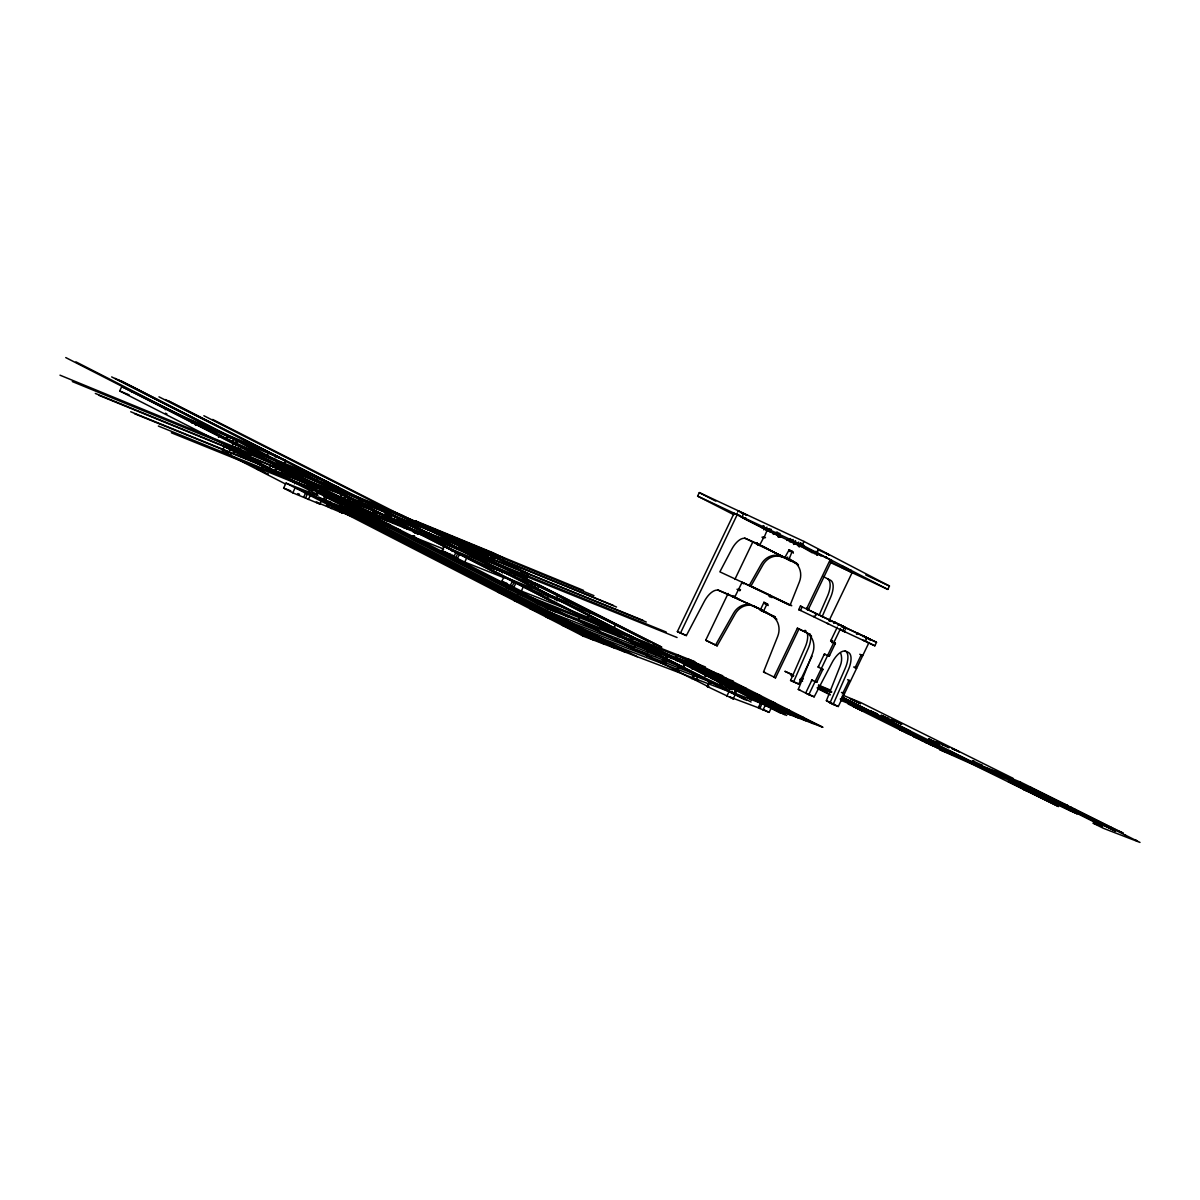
<?xml version="1.0" encoding="UTF-8"?>
<svg xmlns="http://www.w3.org/2000/svg" width="1200" height="1200" viewBox="0 0 1200 1200"><rect width="100%" height="100%" fill="white"/><g stroke="black" fill="none" stroke-linecap="round" stroke-linejoin="round"><path stroke-width="1.5" d="M766.185 529.605L742.365 517.74L742.515 516.615M765.96 527.52L764.88 529.2L745.47 519.18L745.8 517.89M762.885 526.095L761.685 527.445M770.385 531.93L767.655 530.76L768.33 528.915M770.715 532.185L771.39 530.34M736.59 598.14L740.145 600.12M787.83 538.995L786.96 540.51M790.86 540.405L790.275 541.785M803.79 545.28L803.34 546.225L800.235 544.77L800.22 545.955M811.935 552.6L802.995 547.485L803.34 546.225M817.14 681.45L816.24 682.125M822.45 670.275L822.48 669.105M829.635 655.32L828.72 656.1M842.775 566.04L842.625 567.87M835.02 644.175L834.975 643.08M844.65 568.77L845.805 567.45M848.52 681.375L849.39 680.595M860.745 655.905L861.615 655.14M802.095 544.215C801.12 547.83 801.315 545.895 798.315 544.695M832.215 641.835L831.84 642.63M819.24 555.03L819.615 554.04M758.61 544.245L797.91 564.405M865.05 640.245L864.21 640.77M792.105 541.89C789.06 540.3 788.16 541.455 790.125 538.53M800.64 543.06L799.785 545.625L818.025 554.025M810.9 551.37L811.245 550.215M812.445 552.18L812.805 551.01M813.69 616.185L814.575 617.205L816.045 613.575M763.665 610.935L770.835 615.27A17.265 15.315 -66.5 0 1 777.69 636.405L763.53 671.955L775.545 677.82L798.99 628.935L807.135 632.895A17.385 15.54 -66.6 0 1 811.575 636.315M765.3 611.67L772.47 616.005A17.25 15.3 -66.5 0 1 776.85 619.365M791.355 550.965L792.21 551.37L788.685 560.055M788.82 558.465L794.055 561.825A17.235 15.27 -63.9 0 1 798.45 565.125M789.99 559.905L790.26 560.835M869.025 642.48L838.29 706.5L833.13 704.43L848.34 669.84A17.295 7.53 -63.9 0 0 848.385 652.47L845.865 651.33A17.325 7.56 -63.9 0 0 831.99 662.73L814.185 696.825L808.83 694.665L798.285 689.385L812.535 653.535A17.415 15.555 -66.6 0 0 805.53 632.175L797.37 628.2L773.895 677.145L775.545 677.82M831.825 703.41L826.38 700.695L840.315 665.64A17.025 15.315 -66.7 0 0 840.765 653.37M733.68 596.265L740.535 600.18M761.67 545.7L789.675 560.565L790.125 559.62M812.04 656.19L798.675 684.03L790.575 680.46L805.155 647.145A16.635 7.515 -63.9 0 0 807.48 634.14M819.12 615.24L827.565 595.95A16.665 7.53 -64.5 0 0 827.505 578.805M793.545 681.945L808.155 648.615A16.65 7.5 -63.9 0 0 809.925 633.825M822.135 616.695L830.58 597.39A16.68 7.515 -64.5 0 0 830.535 580.245L822.9 576.405M833.13 704.43L830.01 702.87L845.205 668.31A17.28 7.545 -63.9 0 0 845.235 650.94M238.89 451.665L241.02 447.21L250.77 451.245L248.655 455.67L236.385 450.39C242.49 445.83 234.345 441.99 234.63 449.565L119.685 390.96L121.755 386.625L166.08 408.135A21.645 0.825 25.2 0 0 192.735 420.525L268.83 452.175L267.84 454.245M131.355 391.935L131.865 390.855M165.3 409.77L166.08 408.135M191.58 422.955L192.735 420.525M195.495 425.37L196.41 423.45L234.09 439.08M218.505 437.34L219.555 435.15L196.41 423.45M227.16 437.445L227.925 435.84L229.2 436.38L228.69 437.445M227.415 437.325L228.045 435.99M285.405 483.96L222.12 451.365L224.385 446.64L309.645 490.425A24.27 1.065 25.2 0 1 313.98 494.055L312.945 496.185M230.25 438.495L230.88 437.16M226.14 452.67L225.765 451.74M227.445 448.215L227.73 447.63C231.78 450.705 231.72 447.885 229.515 450.75M232.395 442.245L234.075 439.065M226.8 453.015L228.51 453.975L228.39 453.105M231.165 448.155L233.295 443.685L236.76 445.11M235.14 443.325L236.67 440.115L285.945 460.635L284.46 463.755M235.95 444.675L237.855 440.67M233.82 452.22L234.66 450.465L268.185 467.73M245.43 449.505L246.345 447.585L318.015 477.21L317.01 479.31M247.74 450.645L248.145 449.805L280.725 463.26M248.655 455.67L246.3 454.11M248.025 450.525L248.115 449.895M271.395 468.96L249.75 457.86L251.895 453.375L402.135 515.19L516.225 573.12L514.875 575.94M260.985 470.61L260.79 469.68M262.2 466.71C261.915 464.595 267.615 467.19 265.905 468.615M262.23 467.19L262.935 465.705M263.43 471.87L262.47 471.015M264.18 467.445L264.6 466.56M267.195 469.8L268.065 467.61M274.515 456.69L275.145 455.385M268.41 469.815L270.465 465.495L309.015 485.235A23.37 0.99 25.2 0 1 313.17 488.67L312.33 490.425M276.03 457.71L276.78 456.15L278.715 456.96L278.355 457.74M271.17 471.105L271.935 469.65L295.545 481.71L313.17 488.67M272.97 467.505L273.51 466.365L277.065 468.18L275.46 469.59M272.205 472.32L273.195 470.235M277.23 463.02L278.01 461.4L279.27 461.925L278.88 462.735M277.395 463.185L278.085 461.52M275.43 469.125L276.12 467.7M279.3 466.245L280.965 462.705L279.36 461.94M281.4 466.23L282.435 464.055L280.83 463.275M283.875 467.49L284.91 465.315L287.505 466.32L286.59 468.615M282.105 472.26L283.05 470.265L295.005 476.385L294.18 478.095M289.14 469.905L290.295 467.475L294.21 469.155L293.295 471.045M290.595 469.935L291.57 467.73L327.525 482.655M290.97 469.515L291.585 467.82M308.355 499.485L310.725 494.52L322.215 499.14L319.86 504.075L292.77 492.81L283.635 488.1L286.02 483.12L313.98 494.055M292.185 476.94L292.875 475.515L295.005 476.385M292.23 477.405L293.055 475.695L316.11 487.185L315.03 489.555M294.54 483.795L295.545 481.71M297.435 478.185C296.73 475.56 300.69 476.52 298.83 478.08M292.77 492.81L295.155 487.815L306.15 492.225L307.845 493.035L305.52 498.015M300.99 480C300.765 477.165 305.34 479.085 302.115 480.465M305.925 481.65C305.235 478.44 309.555 480.39 307.035 482.1M307.38 485.415C306.075 482.04 312.045 485.25 311.295 486.705M307.71 485.34L308.535 483.615M309.48 483.465C309.195 480.555 313.83 482.55 310.59 483.915M307.755 487.845L309.015 485.235M303.63 497.13L306.09 492.195M309.075 486.735L310.29 484.455M308.625 492.54L309.645 490.425M311.37 487.62L312.465 485.325M315.03 489.135L315.99 487.125M316.14 494.115L316.995 492.33L316.14 494.55M318.675 491.43L319.77 489.12L320.91 489.645L324.6 491.535L323.49 493.83M323.745 482.085L324.495 480.51L328.065 482.07L326.295 485.31M319.815 492.3L321.045 489.72M324.765 484.275L326.1 481.275M318.585 498.705L319.17 497.475L330.675 502.2L328.395 507.15L342.435 513.06L344.76 508.2L333.555 503.7L331.215 508.59M321.525 492.69L322.485 490.665L324.6 491.535M319.86 504.075L317.175 502.305M318.945 498.615L319.17 497.475M321.855 492.6L322.68 490.86L340.785 500.07L339.87 502.095M329.235 485.505L330 483.915L338.835 487.545L337.815 489.66M323.73 498.69L324.72 496.59L372.795 516.015M324.075 498.6C326.88 497.61 322.815 495.555 324.765 496.71M325.77 499.875L326.91 497.475L317.445 492.615M319.245 503.37L326.49 506.265L328.92 501.375M338.205 500.97L339.03 499.23M340.605 495.795C340.215 492.795 344.19 494.625 341.67 496.23M339.075 507.045L340.215 504.645L324.945 496.8M344.115 497.595C343.965 494.76 348.3 496.695 345.18 498.03M341.7 503.535L342.945 500.925L355.26 507.225L354.855 508.11M341.385 507.015L342.105 505.515L389.91 524.76M342.435 513.06L338.775 511.2L339.825 510.495M341.43 507.15L400.41 530.145M339.63 511.62L340.065 510.705M341.37 507.975L341.685 506.625M347.325 498.9L348.105 497.25M343.41 508.2L344.28 506.385L637.26 656.715M348.675 499.095C348.285 496.095 352.245 497.925 349.74 499.53M350.055 500.01L350.85 498.36M352.185 500.88C351.975 498.15 356.4 499.95 353.235 501.315M354.165 502.395L354.825 500.685L359.175 502.59M352.35 508.125L352.515 506.1L357.75 508.815L355.53 513.48L353.025 512.475M352.575 508.335L353.4 506.58M355.53 503.085L356.325 501.435M356.895 503.505L357.675 501.855L359.19 502.575M358.485 499.8C357.975 496.89 362.385 499.035 359.805 500.46M358.26 504.195L359.055 502.545M340.68 511.92L352.635 516.69L354.945 511.86M361.11 500.865C360.6 497.895 365.355 500.145 362.43 501.54M368.505 504.9C367.95 501.915 372.42 504.18 369.825 505.575M371.115 505.965C370.635 502.965 375.39 505.305 372.45 506.64M372.645 511.83L373.44 510.165L376.395 511.38L377.7 512.01L376.74 513.645M516.225 573.12L371.85 514.74L369.645 519.375L443.64 549.06M374.025 512.535L374.82 510.87L373.44 510.21M375.36 512.94L376.155 511.275M379.515 515.055L380.31 513.39M383.085 516.87L383.88 515.205M383.145 517.2C382.455 513.915 390.63 517.11 387.24 519M384.915 513.87C384.51 510.945 388.365 512.715 385.935 514.29M384.54 517.905L385.56 515.46L390.48 517.95M386.97 514.305L387.735 512.7L390.57 513.87L391.785 514.47L390.915 516.045M385.815 517.605L386.595 515.955M385.86 518.295L386.655 516.63L388.17 517.35M388.305 514.995L389.085 513.39L387.735 512.7M388.365 515.64L389.145 514.02L390.435 514.62M389.385 516.045L390.33 513.765M388.32 519L389.115 517.35L390.45 517.95M389.37 519.42L390.165 517.77M390.99 516.36L391.755 514.755M394.44 518.115L395.22 516.51M397.14 519.48L397.905 517.875L401.955 519.66M398.49 520.17L399.255 518.565M399.72 520.545L400.5 518.94L401.985 519.66M401.07 521.22L401.835 519.615M402.525 527.085C401.955 524.01 406.65 526.32 403.92 527.805M405.21 528.18L406.005 526.5L407.55 527.25M406.605 528.9L407.49 527.25M414.63 522.645L415.485 520.86L493.125 552.795L503.895 558.24L502.605 560.925M417.105 523.83L417.84 522.285L428.955 527.925L428.1 529.725M413.31 532.26C412.95 529.485 417.285 531.99 414.6 533.265M415.29 528.735L416.07 527.115L418.875 528.27L420.135 528.885L419.22 530.475M418.635 524.355L419.37 522.825L415.485 520.86M418.875 524.55L420.24 523.29L419.37 522.825M416.655 529.425L417.42 527.82L416.025 527.145M414.66 536.13L413.37 535.815M415.995 533.34C415.65 530.535 420.285 533.07 417.27 534.345M417.87 529.785L418.635 528.165M420.465 531.675C420.135 528.78 423.87 530.49 421.47 532.095M423.465 532.905L424.23 531.285M423.975 533.475L424.755 531.855L421.215 529.98M424.98 533.88L426.075 532.425L424.755 531.855M426.03 533.94L426.795 532.32M429.99 530.19L430.725 528.66L432.27 529.365M428.01 534.75L428.835 533.085L433.605 535.5M429.015 535.155L429.78 533.535M431.565 530.94L432.315 529.395L448.14 537.42L446.775 538.725M431.52 536.535L432.3 534.915L433.575 535.515M432.51 536.94L433.29 535.32M444.885 538.26L445.755 536.46L447.51 537.18M446.505 538.515L447.24 536.97M504.315 577.86L464.73 562.095L441.93 550.725L444.09 546.21L490.32 565.245M448.29 539.67L449.04 538.125L445.755 536.46M449.43 540.195L450.165 538.65L449.1 538.155M452.22 540.66L453.435 538.125L466.935 543.51L487.95 554.115L486.615 556.89M452.805 541.92L453.54 540.36L475.86 551.49L474.495 552.81M453 542.055L453.735 540.51M456.06 542.91L456.795 541.365L458.34 542.07M452.085 551.445L452.88 549.765M456.285 543.735L457.035 542.175M457.635 543.645L458.475 541.635A20.115 0.75 25.4 0 1 453.435 538.125M458.04 544.44L458.835 542.895M454.875 552.525L455.55 551.115M459.165 544.41L459.9 542.865L458.385 542.1M459.435 544.62L460.785 543.315L459.975 542.91M453.84 556.83L456.015 552.3L459.63 553.845M459.51 545.445L460.38 543.645M458.925 547.29C458.4 544.38 462.195 546.06 459.87 547.68M456.615 553.335L457.26 551.94M455.82 557.595L457.92 553.065M457.5 558.405L459.675 553.875M462.39 549.06C462.135 546.375 466.41 548.19 463.335 549.45M465.495 546.525L466.935 543.51M466.125 550.215C465.795 547.395 469.41 549.06 467.07 550.605M464.73 562.095L466.905 557.565L532.05 583.74A21.54 0.87 25.5 0 1 557.565 595.56L582.345 608.025L581.43 609.93M469.575 551.985L470.34 550.395L471.585 550.98M470.52 552.36L471.6 550.965M472.755 552.105L473.505 550.545L475.23 551.25M474.21 552.6L475.02 551.07M483.345 552.705L484.425 550.47L503.895 558.24M483.81 558.69L484.935 556.35L473.505 550.545M485.64 556.125L486.855 553.59M489.045 555.27L489.645 554.025L481.98 549.735L484.425 550.47M485.91 565.035L486.705 563.385L490.335 564.93L489.285 567.12M489.075 559.545L489.81 557.985L492.6 559.455L491.355 562.05M489.36 559.755L490.11 558.195M489.945 558.57L491.28 555.795L522.24 571.53L520.29 575.595L511.74 571.26M490.155 558.72L491.475 555.945M492.66 553.77L493.125 552.795M490.65 558.525L491.985 555.765L496.83 557.865M488.355 566.025L489.15 564.375M488.55 566.385L489.345 564.735L486.705 563.385M488.865 566.61L489.645 564.96M493.035 557.49L493.53 556.485M494.415 558.495L495.09 557.265M494.7 558.705C494.61 555.915 499.155 559.23 496.89 557.97M493.29 562.185L494.415 559.86L458.475 541.635M491.445 568.23L492.615 565.77L527.715 580.275L526.8 579.825L526.035 581.43M491.79 568.125L492.54 565.77M493.74 569.475L495.045 566.745M496.485 570.54L497.67 568.08M498.57 570.51L499.32 568.875M499.56 571.665L500.355 570.015L502.02 570.825M501.51 571.905L502.035 570.81C505.275 572.715 502.56 569.73 502.185 572.4M500.43 575.4L501.18 575.385M502.365 572.91L503.235 571.29M618.24 631.53L613.455 629.115A21.765 0.93 25.6 0 0 587.835 617.265L521.325 591.06L501.81 581.37L504 576.78L548.49 594.54L549.225 594.9L548.16 597.12M510.255 585.69L512.46 581.1M512.13 586.425L514.335 581.85L516.075 582.645M513.9 587.25L516.09 582.66M524.16 572.88L524.31 572.025L527.28 573.57L525.33 577.635L522.51 576.21L522.945 575.415M522.885 576.39L523.365 575.37M524.46 573.09L524.82 572.34M523.44 580.11L524.205 578.505L532.155 581.7L531.135 583.845M522.585 576.165L526.98 577.95L528.915 573.9L489.645 554.025M521.325 591.06L523.53 586.455L589.95 612.87A21.765 0.885 25.6 0 1 615.555 624.735L661.605 647.085L659.505 651.48M526.23 581.94L527.13 580.05M532.05 583.74L529.98 588.09A21.54 0.915 25.5 0 1 530.955 588.48M533.85 584.895L534.75 583.02M535.23 586.185L536.385 583.785L539.145 584.895L661.605 647.085M537.99 587.295L539.145 584.895M547.23 596.01L548.025 594.345M550.62 597.36L551.415 595.695L582.345 608.025M550.875 597.54L551.34 595.71M554.985 599.91L555.78 598.23L559.2 599.73M556.26 598.275L557.565 595.56M556.68 600.705L557.445 599.04M557.55 600.6L558.21 599.205L559.23 599.715M558.045 600.585L558.645 599.505M582.54 617.955L582.96 617.07L580.17 615.975L577.935 620.655L633.585 649.14L646.335 654.03M581.145 620.865L580.725 621.75L600.15 631.395L596.64 629.58M583.515 622.14L586.32 624.3M585.045 618.93L585.465 618.06L630.99 635.94L685.425 663.645L683.355 667.935L685.05 664.695L746.22 688.395M587.835 617.265L589.95 612.87M597.255 630.195L597.675 629.325M599.355 625.8L602.385 626.7L601.14 628.23M599.895 627.06L600.84 626.085M600.6 626.985L601.02 626.1M613.455 629.115L615.555 624.735M616.155 639.87L615.75 638.925M617.445 635.4L617.415 634.59M617.97 636.645C617.295 634.38 621.255 635.31 619.77 636.645M618.66 636.57L618.855 635.16M733.86 514.755L697.62 496.125L699.315 492.585L803.985 541.44L889.44 586.035L887.82 589.41L830.415 562.5M630.045 637.92L630.99 635.94M630.6 638.43C629.955 635.265 633.78 636.915 631.515 638.79M632.04 639C631.86 636.075 635.34 637.605 632.955 639.36M630.81 642.645L631.365 641.475M632.385 643.755C632.145 641.85 635.76 643.23 633.48 643.83M631.785 647.385L630.84 647.385M634.2 643.965C634.215 641.37 637.245 643.755 634.86 644.925M633.585 649.14L635.865 644.4L685.425 663.645M638.085 646.32C637.71 644.04 641.715 645.465 639.315 646.095M641.415 643.95C641.385 641.055 645.585 643.02 642.33 644.31M642.855 644.505C642.9 641.775 646.95 643.44 643.755 644.865M678.735 665.94L676.44 670.725L678.795 671.64L646.38 655.335L648.645 650.58M652.545 647.445L654.12 644.13M655.74 655.785L656.73 653.715L698.64 674.865A23.295 1.02 25.7 0 0 725.97 687.495L729.72 688.92L728.865 690.69M659.28 653.055C658.845 649.965 662.55 651.585 660.195 653.415M660.705 653.61C660.03 650.505 664.065 652.095 661.62 653.955M661.41 663.03L663.69 658.26M792.45 561.015A17.25 15.285 -63.9 0 1 799.365 581.955L790.035 605.37L742.125 582.225L734.535 597.525L718.845 590.49A17.325 8.355 -63.8 0 0 704.25 601.53L686.355 635.58L677.37 631.62L734.1 513.225L745.38 518.895M666.12 657.045C665.73 654.33 669.3 655.35 667.17 657.105M663.225 663.69L665.445 658.935L667.215 659.76M737.205 513.165L736.56 514.5L737.505 514.98M737.835 511.83L738.27 510.945L747.075 515.355M664.965 664.53L667.245 659.775M680.43 633.165L737.205 514.68L739.89 515.505M670.515 658.2L671.085 656.925M671.415 658.56L671.835 657.69L677.775 660.075L676.95 660.705M741.165 512.85L742.095 512.775M742.17 517.395L743.265 513.54L746.49 515.04M675.375 659.295L676.875 654.57L686.76 659.595A21.9 0.9 25.6 0 1 694.74 664.71L692.85 668.88M674.88 659.325L675.69 657.63L694.74 664.71M675.915 660.645L676.53 659.535M677.715 671.055L678.135 670.155M679.86 666.585L681.105 666.84M678.27 671.415L678.615 670.485M679.905 667.8L681.12 666.885M683.355 665.415L684.855 662.28L675.69 657.63M685.71 661.8L686.76 659.595M688.155 660.63L688.815 659.265L699.345 664.605L698.43 666.525M691.29 667.8L692.52 665.265L693.285 665.58L790.14 714.825M752.595 605.595A16.695 14.745 -66.4 0 0 735.195 613.92L717.15 645.825L705.705 640.245L728.13 593.445M734.865 579.405L752.82 541.95M692.04 669.105L692.715 667.665M696.6 666.45L697.77 663.99L715.17 672.84M767.58 530.49L762.765 528.015L763.875 525.69M697.17 666.48L698.22 664.29M676.44 670.725L691.74 678.54L694.035 673.74M695.7 670.32L697.05 667.5L705.21 670.68L703.74 673.77M758.745 543.96L758.295 544.92L756.645 544.095L757.335 542.67M763.845 529.905L764.655 528.225M691.74 678.54L693.465 679.2C693.165 671.025 701.835 675.12 695.265 680.04L708.555 686.82M760.575 609.435L731.685 596.175L733.35 596.94L733.815 595.98M777.27 532.02C769.17 533.415 798.3 544.365 765.84 529.44L766.95 527.13M765.84 529.89L766.245 529.05M763.86 538.05L767.73 528.795M698.07 676.065L698.64 674.865M701.25 670.335L701.625 668.79L797.91 717.78M701.985 670.08L702.39 669.24M743.385 583.845L743.79 583.005M769.845 528.63L768.735 530.94L780.45 536.985M770.115 531.645L771.12 529.29M704.97 676.26L705.81 674.52L760.56 695.67M705.6 676.29L705.81 674.52M774.54 533.025L773.265 534.39M706.215 675.9L709.17 671.73L805.59 720.69M706.905 676.32L707.46 675.165M708.585 676.275L710.46 672.375M791.745 539.37L790.305 541.275L777.57 535.23L778.125 533.31M777.795 535.17L778.905 532.86M712.215 674.805L713.595 672.09M286.02 483.12L583.575 636.315L735.495 694.05L733.185 698.865L706.995 686.355L709.305 681.525M779.04 535.755L780.045 533.52M710.97 678.18L713.28 673.815L721.26 676.905L719.085 681.375L720.525 682.05M708.21 686.655L708.645 685.755M709.785 683.355L710.505 681.84L711.66 682.44M714.12 675.015L715.185 672.825M710.445 683.385L711.66 682.455M715.815 675.345L716.73 673.425L727.41 678.84L725.295 683.25L718.14 680.49M717.45 676.29L717.975 675.18L813.18 723.585M718.05 676.32L718.44 675.48M718.245 682.38L719.01 681.33L715.65 680.01M719.85 683.475L720.54 682.02L774.87 702.93M789.675 541.74L789.54 540.06M721.2 684.675L722.175 682.65M790.845 541.74L791.115 540.87M721.815 686.535L722.94 684.195L685.05 664.695M792.075 541.875L793.155 539.52M775.065 616.905L760.245 610.11L763.98 602.34L764.82 602.76M784.5 558.075L789.105 549.915L789.96 550.305M792.525 542.82L793.14 541.545M768.93 596.19L769.335 595.335L791.055 605.52M786.66 559.14L787.695 557.04M793.725 544.47L795.555 540.645M725.115 689.265L725.97 687.495M763.335 611.61L767.055 603.84L766.215 603.435M770.1 597.3L770.895 595.65L719.865 571.845L731.64 549.45A17.31 8.34 -64.5 0 1 746.07 538.71L759.525 545.4L763.575 537.735L762.015 537.165M795.54 544.245L796.155 542.97M772.02 597.675L772.425 596.835M797.19 545.175L798.66 542.1M726.705 696.435L729.03 691.59M800.265 543.09L799.08 546.63M799.62 544.77L798.825 545.265L803.175 547.305M801.225 546.15L799.965 545.565L801.09 543.225M801.165 545.565L800.475 546.57M733.185 698.865L729.765 696.66M731.49 693.045L731.925 692.145L761.865 703.62L759.975 708.525L769.125 712.38L771.375 707.685M887.82 589.41L802.245 545.055L803.985 541.44M732.15 693.09L731.925 692.145M803.37 544.53L802.875 547.185M734.55 691.695L735.525 689.655L789.435 710.325M735.195 691.74L735.525 689.655M736.17 692.31L737.145 690.27M826.485 557.925L815.22 552.615L815.835 551.325M816.435 553.185L817.56 550.845M815.325 552.555C812.445 552.015 818.49 554.895 817.725 551.52M818.34 550.245L817.785 549.57L819.51 550.32M747.885 698.205L748.725 696.45L803.955 717.69M749.625 699.015L750.465 697.26M750.96 700.2L752.085 697.875M820.875 556.095L821.49 554.82M798.735 609.6L800.43 606.075L802.215 606.915L800.535 610.44L798.735 609.6L844.785 631.83L843.945 631.335M729.615 696.96L758.22 707.715L760.59 703.035M826.125 556.635L825.69 557.52L831.825 560.475L808.65 608.805C809.13 611.205 806.175 609.945 806.925 608.1L830.25 559.65M762.975 710.07L765.24 705.36L822.705 727.2L731.265 680.805M816.465 614.94L817.02 614.025M847.785 568.455L846.315 569.775M850.8 569.865L850.005 571.53L852.12 572.64L829.11 620.61M829.29 621.15L829.74 620.175L831.015 621.57M833.73 623.34L834.15 621.945M835.665 623.19L835.185 622.425M812.775 680.49L811.905 680.07L805.665 693.075L814.185 696.825M819.015 667.485L818.145 667.05L824.385 654.03L825.21 654.33L823.92 655.005M831.51 641.445L830.64 641.01L837.315 627.105M838.155 625.335L838.59 624.435L843.255 626.34M808.83 694.665L840.495 628.65M841.35 626.865L841.77 625.98L876.51 642.315L874.845 645.795L840.195 629.595M842.505 627.135L842.955 626.19L844.635 626.985M815.07 681.645L816.675 682.305L822.915 669.3L818.145 667.05L818.61 666.075M827.565 655.59L829.155 656.295L835.41 643.275C833.1 643.8 827.925 638.715 832.695 640.755M843.885 628.155L844.485 626.91L835.005 622.35M842.76 630.855L844.47 627.3M845.52 629.31L846.135 628.02L800.43 606.075M856.545 634.29L857.085 633L858.51 634.05M862.845 636.585L863.745 636.24M865.845 638.415L867.09 637.845M866.88 637.755L865.59 641.415L863.055 640.2M866.925 638.79L867.345 637.92L863.1 635.925M870.06 640.305L870.48 639.435L856.77 632.85M756.975 543.42L744.66 538.095M715.5 645.15L733.575 613.2A16.71 14.745 -66.4 0 1 750.975 604.86M791.76 605.7L749.37 585.255L761.31 564.135A16.725 14.775 -64 0 1 781.245 556.53L786.9 558.585M785.64 557.115L784.905 557.43M762.225 610.17L733.35 596.94M828.375 623.46L827.175 623.31M843.315 692.205L843.285 693.33M855.54 666.72L855.51 667.86M816.675 682.305L811.905 680.07L811.44 681.045M844.905 630.585L844.8 631.74M842.04 567.57L845.7 569.31M731.775 595.845L717.75 589.875M762.135 527.685L762.765 528.015M777.705 534L779.445 534.78M793.365 553.155C793.17 551.835 785.76 548.4 790.26 551.685M767.955 604.245L763.74 602.49L765.165 604.05M806.925 608.1L808.65 608.805M811.785 680.13L812.625 680.37M739.8 590.4L737.04 589.275M827.925 623.76L828.54 623.955M739.845 590.76L738.705 590.04M832.2 641.445L830.64 641.01M326.52 506.25L328.365 507.12M340.905 506.205L624.66 651.93M758.22 707.685L759.975 708.525M234.675 449.565L236.355 450.36M693.48 679.17L695.265 680.04M229.23 436.38L230.835 437.13M316.17 502.125L317.04 502.62M342.015 505.5L340.29 504.69M615.09 639.285L616.185 639.78M536.34 583.785L534.825 583.065M276.675 456.135L275.22 455.445M318.42 497.205L604.395 644.22M706.995 686.355L708.6 686.955M789.21 540.45L799.965 545.565M852.465 705.105L870.825 712.86L840.24 699.105M562.455 625.44L711.015 682.185M646.38 655.335L649.92 656.7M650.94 657.09L652.455 657.66M546.135 617.04L695.775 674.4M1136.685 840.66L1135.71 840.27M513.72 600.345L665.445 658.935M629.115 646.185L630.6 646.77M529.785 608.61L680.475 666.6M711.15 678.27L712.14 678.66M713.655 679.245L715.14 679.815M799.845 679.77L802.605 681.135M283.635 488.1L290.73 490.845M297.765 493.575L299.52 494.25M497.655 592.08L656.73 653.715M1125.87 835.365L1140 842.43L1103.4 828.3L1093.005 823.125L1102.365 826.425L1098.27 824.055L1011.66 780.6L1067.295 808.29M536.445 603.105L722.73 675.765M332.94 498.78L548.04 609.045L733.38 681.165M1100.115 823.785L1011.495 779.955L975.9 763.845L1020.18 781.965M1116.45 830.145L1033.41 789.09L1011.93 779.58L1050 798.54L1048.185 797.91M633.975 642.99L638.865 644.88M674.76 658.98L675.99 659.445M1081.38 813.525L1084.395 814.665L1080.375 812.73M1067.385 808.305L1069.395 809.1M1087.35 816.135L1081.455 813.57M517.59 593.43L705.405 666.975M1091.025 817.935L1090.74 817.92M1066.26 808.5L1077.195 813.855L1070.265 810.81M1070.13 810.765L1008.06 781.41L1026.54 790.62L1024.335 789.78L1024.98 790.26M1074.63 808.935L1074.33 808.905M1041.66 796.245L1048.785 799.725M1029.645 792.195L1023.945 789.78L1024.935 790.245M1052.52 801.555L1052.175 801.51M506.16 587.58L694.905 661.65M817.65 687.405L827.82 691.425L818.58 686.82M501.81 581.37L507.06 583.44M1027.59 789.15L1027.215 789.075M1065.015 804.495L1068.12 805.725M1053.015 800.055L1050 798.795M1067.97 805.965L1071.03 807.165M993.12 772.77L994.83 773.46L949.38 750.975L951.15 751.68M985.83 770.28L1012.23 781.605L1040.505 795.705M1042.695 793.89L1042.35 793.845M441.93 550.725L445.8 552.27M446.34 552.495L447.99 553.155M449.64 553.815L450.735 554.25M949.815 753.735L958.155 756.99M1020.285 781.98L1068.06 805.665M973.185 763.89L972.03 763.425L972.735 763.785M316.815 502.41L318.645 503.13M1030.605 787.035L1030.245 786.975M984.315 768.675L982.38 767.85M986.07 769.38L988.05 770.25M511.575 580.755L514.335 581.85M515.295 582.24L516.525 582.72M517.755 583.215L518.985 583.71M521.445 584.685L522.66 585.165M523.89 585.66L525.105 586.14M527.55 587.115L528.765 587.595M926.4 741.795L930.9 743.91M413.25 536.055L414.6 536.595M924.915 741.48L926.715 741.975M930.99 743.925L945.03 750.84L923.25 740.535L935.58 746.415L933.9 745.695M974.235 761.37C966.51 757.905 985.965 767.13 981.615 765.06M927.135 743.16L925.53 742.515M962.745 757.935L960.675 757.02M964.53 758.64L966.525 759.51M559.305 605.505L560.865 606.18L559.2 605.445M264.21 472.185L265.905 472.86M267.255 473.415L268.275 473.82M520.29 575.595L525.33 577.635M899.535 729.465L902.04 730.56M931.815 742.77L912.735 734.145M906.135 732.63L911.7 735.045M798.285 689.385L799.905 690.03M826.38 700.695L834.27 704.49M912.84 735.615L900.69 730.035M830.01 702.87L831.96 703.65M222.12 451.365L228.255 453.855M158.355 426.045L666.225 632.055M763.53 671.955L765.195 672.63M933.075 740.895L939.09 743.625M943.455 745.095L942.09 744.51M171.36 432.78L677.07 637.515M900 727.92L900.63 728.1M935.88 742.29L938.865 743.76M955.56 750.27L951.93 748.5L959.31 751.83L955.65 750.03M316.41 492.09L362.445 510.705L575.295 619.65M938.7 743.67L937.83 743.385L939.165 743.925M260.505 470.28L259.815 469.965L260.85 470.415M262.2 470.955L263.565 471.51M852.495 705.12L841.065 700.455M130.71 411.75L643.095 620.4M790.575 680.46L798.675 684.03M134.55 413.73L646.305 622.02M853.215 706.365L861.39 709.92L857.505 708.36M864.825 711.06L870.54 713.385L848.055 703.95L909.135 734.43L927.72 741.915L867.69 712.5M878.94 717.405L879.54 717.585M861.24 710.355L862.65 710.925M225.48 452.34L226.35 452.685M227.22 453.045L228.525 453.57M230.25 454.275L231.12 454.62M250.17 455.94L245.94 454.2M95.325 393.45L613.365 605.43M677.37 631.62L686.355 635.58M99.075 395.4L616.53 607.02M849.195 702.165L850.095 702.54L842.46 698.85M876.825 713.76L869.895 710.655L877.62 714.12M886.68 717.795L888.48 718.56M249.75 457.86L260.13 462.09M891.825 720.465L893.115 721.005L892.095 720.495M705.705 640.245L717.15 645.825M793.11 676.335L790.98 675.465L792.93 676.44M60 375.18L583.53 590.4M802.08 680.265L799.905 679.32M72.315 381.555L593.955 595.65M818.535 685.155L830.43 690.075M842.325 694.98L861 702.69L1013.07 778.32L973.095 762.315L841.77 696.885M119.685 390.96L124.125 392.805M124.77 393.06L126.66 393.855M127.29 394.11L129.18 394.905M1047.27 797.595L1049.865 798.735M900.66 730.02L899.61 729.525M911.73 735.045L912.84 735.585M821.325 668.61L822.915 669.3M861.195 710.325L860.145 709.83M894.45 720.975L901.845 724.275L892.005 719.715M884.55 716.94L888.45 718.545M891.78 720.45L890.82 719.985M826.14 553.41L826.995 553.8M819.795 550.53L828.975 554.835L827.385 553.995M792.72 674.76L791.82 674.325M1041.57 796.215L1040.64 795.765M1048.845 799.755L1066.17 808.47M1029.705 792.225L1058.49 806.55L973.005 764.565L939.75 749.715L948.63 753.18M867.585 712.455L864.945 711.15M949.695 753.705L948.72 753.24M985.65 770.235L984.72 769.77M931.905 742.785L932.88 743.265M1064.13 806.7L1064.7 807.165M1087.44 816.18L1124.76 834.84M1100.19 823.8L1105.89 826.35L1053.135 800.115M1125.72 835.32L1124.82 834.885M671.895 657.735L670.92 657.345M937.785 743.37L936.84 742.905M1067.79 805.905L1065.165 804.6M1071.12 807.21L1111.38 827.34M1080.3 812.715L1029.33 787.62L1031.865 788.865M818.775 686.595L830.925 692.295M797.37 628.2L798.99 628.935M981.285 765.03L980.34 764.565M1135.755 840.315L1136.46 840.675M747.3 603.255L750.675 604.77M754.02 606.285L757.35 607.8M760.665 609.3L761.46 609.66M746.955 603.195L750.33 604.725M753.69 606.24L757.02 607.755M760.35 609.255L763.86 610.845M833.82 642.555L835.41 643.275M760.245 610.11L775.335 616.92M738.21 510.93L738.93 511.29M828.855 554.79L827.805 554.28M768.24 605.55L763.98 602.34M738.885 588.99L740.55 589.755M850.095 571.59L830.94 561.825M933.06 745.83L928.56 744.03M322.485 490.665L321.78 490.365L322.605 490.83M501.06 575.655L500.895 575.49M260.34 464.685C257.805 463.725 263.49 466.11 260.19 464.73M741.51 517.05L739.68 516.105M704.07 672.06L822.705 727.2M856.86 632.895L858.66 633.735M841.965 626.025L842.775 626.445L841.77 625.98M869.895 639.165L870.855 639.615M749.37 585.255L750.975 586.005L762.915 564.915A16.71 14.775 -64 0 1 782.835 557.325M1064.85 807.075L1064.22 806.925M697.62 496.125L802.245 545.055M762.585 526.725L765.66 528.165M865.8 574.98L889.44 586.035M742.23 517.41L745.8 519.105M768.03 529.53L771.09 530.97M787.53 539.61L790.56 541.02M777.945 536.52L779.61 537.3M811.695 552.315L812.805 552.84M813.93 553.365L815.055 553.89M816.18 554.415L817.305 554.94M842.49 566.64L845.505 568.065M777.855 536.55L779.52 537.33M793.47 543.855L794.43 544.305M798.285 546.12L799.32 546.6M816.6 554.685L817.725 555.21M809.46 610.305L876.51 642.315M834.345 622.035L835.875 622.755M224.835 434.175C227.49 435.465 222.795 433.32 225.03 434.265M489.345 564.735L490.29 565.215M763.65 538.005L762.57 537.42M852.465 703.74L852.51 703.815M954.3 753.42L973.11 763.215M1048.545 798.075L1047.345 797.64M975.72 764.1L998.175 775.59L938.34 746.055L951.615 752.505M756.645 544.095L788.49 559.14M830.67 620.61L831.33 620.925M562.29 601.365C559.845 600.315 564.675 602.475 562.2 601.425M830.25 620.415L829.74 620.175M845.535 627.735L846.135 628.02M867.255 642.15L869.19 643.095L868.23 642.63M869.4 643.155L874.845 645.795M859.77 654.255L862.71 655.635L861.195 654.945L855.09 667.68L856.605 668.355L853.665 666.99M753.405 605.76L754.23 606.165M755.01 606.48L756.735 607.38M757.515 607.71L759.24 608.61M760.005 608.925L761.685 609.735M891.84 719.43L894.645 720.81L891.66 719.58M824.385 654.03L829.155 656.295M798.615 546.18L799.455 546.615M847.56 679.725L850.5 681.075L849.09 680.37L842.865 693.15L844.395 693.795L841.44 692.445M930.045 744.33L920.235 739.74L922.71 740.805M841.605 697.575L852.45 702.93L844.515 699.735M829.74 694.095L817.185 687.765M892.05 720.465L881.07 715.245L884.685 716.715M938.07 743.385L928.575 738.795L930.87 739.785M1070.19 809.475L1115.445 831.105L1029.66 788.04L1031.91 788.895M818.49 685.29L831.795 691.92M819.3 685.845L830.88 691.62M842.46 697.395L910.29 731.19L865.29 709.5L840.795 699.045M932.97 743.31L938.64 745.8L869.835 712.74L912.66 734.085M801.3 678.045L803.28 679.035M984.66 769.74L958.23 757.035M791.685 674.265L784.89 671.28L793.815 675.735M920.85 738.66L922.635 739.53L916.02 736.635L920.835 738.63M817.53 688.575L830.265 694.935M785.385 557.685L796.905 563.46M1117.245 830.505L1123.155 833.07L1111.515 827.4M838.29 706.5L832.605 703.905L833.64 704.325M521.835 575.34L523.545 576.21M525.27 577.08L526.98 577.95M494.655 562.575L510.03 570.39M212.685 419.445L656.64 644.925M203.85 415.725L649.11 641.97M688.785 664.29L782.265 711.825M718.62 679.86L725.295 683.25M618.675 635.175L617.31 634.575M763.86 536.865L765.495 537.705M789.105 549.915L793.095 551.82M168.225 400.725L786.66 715.47M165.45 399.555L784.485 714.645M158.955 396.825L610.77 626.865M621.795 632.325L780.585 713.175M589.905 619.8L751.08 702M121.41 381.015L578.535 614.175M118.005 379.575L746.985 700.455M115.08 378.345L744.66 699.57M111.66 376.905L570.15 610.875M580.17 615.975L635.865 644.4M759.3 707.37L760.245 707.85M764.04 709.785L766.275 710.925M766.53 711.06L769.125 712.38M495.45 573L496.245 573.405M75.945 361.86L386.88 520.815M452.235 555.015L453.075 555.45M65.745 357.57L377.52 517.035M121.755 386.625L233.295 443.685M251.895 453.375L371.85 514.74M587.355 624.825L588.375 625.35M589.41 625.875L595.605 629.055M622.125 642.615L623.52 643.32M624.21 643.68L625.605 644.4M627.015 645.12L628.41 645.825M616.86 640.23L618.255 640.95M618.945 641.31L621.045 642.375M621.75 642.735L623.145 643.455M623.85 643.815L628.17 646.02M628.41 646.14L630.69 647.31M354.435 507.48L567.9 616.77M341.145 502.095L555.63 612M354.165 512.775L355.53 513.48M329.67 501.705L614.595 648.105M306.81 492.51L594.06 640.29M345.3 512.91L347.295 513.945M347.97 514.275L352.635 516.69M794.445 542.97L801.675 546.555M789.27 540.795L790.815 541.47M815.67 551.655L817.29 552.6M800.04 544.335L801.645 545.16M699.315 492.585L715.755 501.105M789.675 539.49L791.31 540.45M810.975 550.95L812.505 551.625M853.275 706.395L862.65 710.895M533.88 598.455L548.04 609.045M553.32 613.65L583.575 636.315M362.445 510.705L371.28 518.43M737.58 589.545L738.885 590.16M804.975 630.315A16.635 7.515 -63.9 0 1 806.055 631.08M166.92 413.94A21.645 0.87 25.1 0 1 165.405 413.175M246.345 447.585A21.81 0.855 25.2 0 1 219.555 435.15M722.94 684.195A23.22 1.005 25.7 0 1 729.72 688.92M698.04 680.475A23.295 1.065 25.7 0 1 696.36 679.635M257.025 468.99L258.585 469.68L257.115 469.02M261.99 465.195L262.77 465.63L262.035 465.21M920.16 739.29L913.515 736.62L939.18 748.785L920.16 739.29M935.175 745.32L930.795 743.565L951.165 753.3L935.175 745.32M938.175 742.365L936.945 741.855L949.2 747.72L938.265 742.395M860.4 703.65L850.185 698.7L860.415 703.635"/></g></svg>
